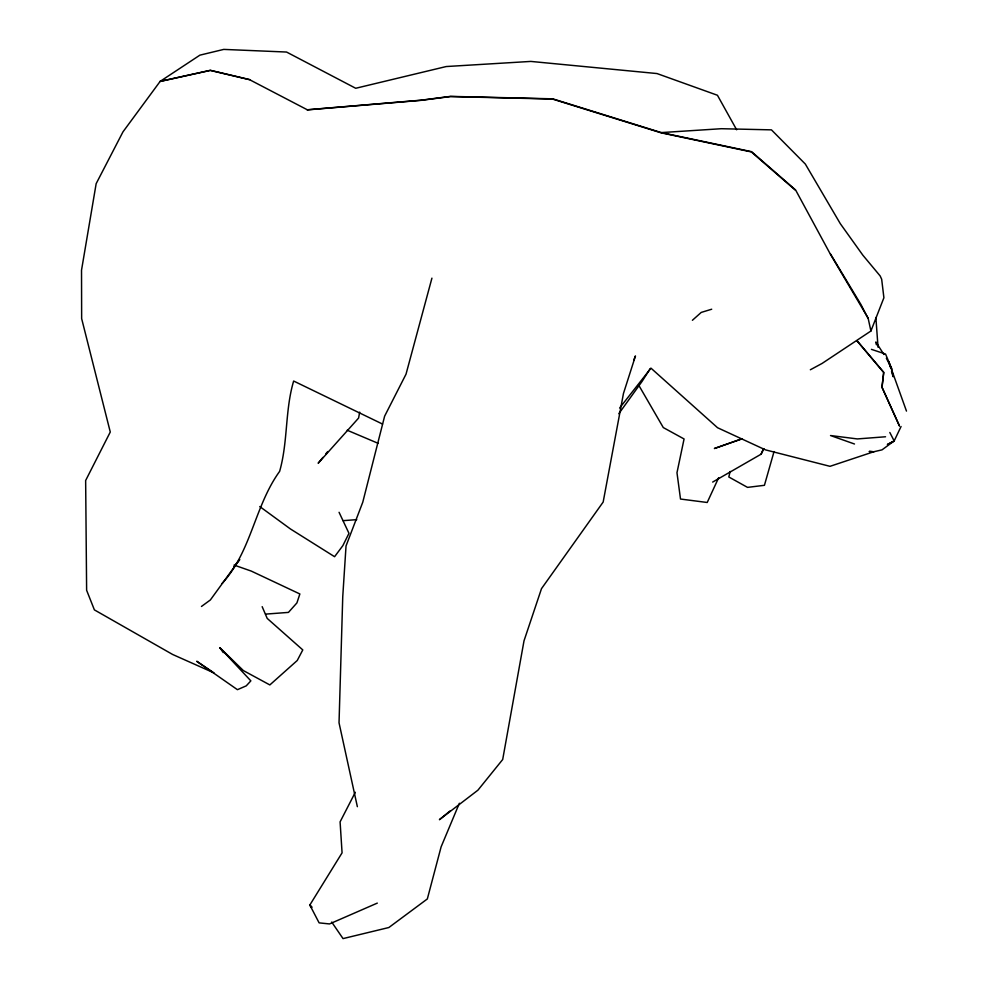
<?xml version="1.0" encoding="UTF-8"?>
<svg xmlns="http://www.w3.org/2000/svg" width="988" height="988" viewBox="0 0 988 988"><rect width="100%" height="100%" fill="white"/><g stroke="black" fill="none" stroke-linecap="round" stroke-linejoin="round"><path stroke-width="1.48" d="M359.681 412.12L358.595 418.06L318.161 463.261L322.928 457.419M730.144 471.461L728.811 476.982L747.533 487.38L764.428 485.306L774.049 451.553M431.929 278.147L406.019 374.18L384.628 416.17L362.769 502.213L346.035 545.944L342.75 596.69L339.032 722.808L357.36 806.677M810.345 369.771L822.09 363.436L870.91 331.017L883.902 297.759L881.667 279.233L880.147 275.936L862.857 255.2L840.294 223.659L805.331 164.057L771.443 129.86L721.339 128.712L661.293 132.59L552.675 98.825L450.602 96.379L421.209 100.183L307.293 109.779L249.643 79.719L210.283 70.407L160.093 81.461M459.371 803.256L441.117 846.852L427.335 898.944L388.852 927.522L343.034 938.6L331.709 922.063M633.691 360.163L635.469 355.939L623.465 393.459L603.162 502.052L541.498 588.65L524.011 640.829L502.694 759.513L477.92 790.178L439.413 819.694L449.985 810.987M712.669 482.07L761.106 454.184L763.465 448.626M718.647 477.747L707.21 502.484L680.51 499.039L676.978 472.733L684.067 438.968L663.294 427.569L638.594 384.962M619.6 408.044L650.969 368.154L717.535 427.718L765.453 449.861L830.006 466.324L873.738 451.763L882.012 449.861L894.177 440.944L901.068 426.483M761.106 454.184L763.885 448.725M355.31 792.277L340.094 821.868L342.07 852.842L309.837 905.02L319.112 922.866L329.51 923.941L377.305 903.106M650.277 368.536L642.039 381.442L618.809 413.7M736.64 129.774L717.436 95.256L657.008 73.557L530.828 61.417L446.218 66.542L355.717 88.278L286.545 52.043L223.757 49.4L199.897 55.155L160.142 81.387L122.957 131.886L96.157 183.669L81.522 270.193L81.646 318.605L110.273 432.028L85.647 480.501L86.623 590.281L94.391 609.88L172.641 654.476L214.026 672.914L196.698 661.256L237.441 689.686L246.234 685.857L250.853 680.868L219.879 647.708L223.276 652.623M222.152 583.365C251.372 551.637 254.608 505.918 279.629 471.375C288.076 441.722 284.89 410.539 293.646 381.035L382.529 424.062M325.781 453.912L327.695 451.565M233.995 566.544L239.738 559.504L210.382 599.938L201.466 606.459M692.403 320.285L701.221 312.418L711.706 309.219M894.177 440.944L887.36 444.551L894.177 440.957L889.818 432.472M741.976 438.734L714.386 448.515L742.087 438.857M160.142 81.387L210.37 70.309L249.729 79.62M307.206 109.878L421.073 100.344L450.454 96.552L552.49 99.059L661.096 132.824L751.349 151.93L795.402 190.202M885.544 436.77L857.337 438.931L830.525 435.535L854.497 444.007M265.562 614.116L288.447 612.399L296.906 602.927L299.87 593.973L251.273 571.089L234.057 565.062M343.083 520.664L356.754 519.651M869.354 451.467L873.713 451.788M869.378 451.43L873.738 451.763M661.293 132.59L751.559 151.67L795.599 189.968L830.34 254.126L868.119 318.136L870.91 331.017M871.428 349.357L885.544 354.037L891.608 368.462L893.103 376.7L891.534 371.253M347.208 430.237L378.145 443.328M259.758 506.548L290.435 528.963L334.586 556.701L342.848 545.648L348.974 533.347L339.069 512.303M312.023 907.12L309.837 905.02L311.504 907.614M219.879 647.708L243.369 670.58L269.848 684.931L297.252 660.49L302.785 649.919L267.205 618.402L262.166 606.669M857.164 340.848L883.754 372.377L882.012 387.247L899.413 425.828M857.09 340.946L883.692 372.451L881.975 387.296L899.401 425.84M886.347 358.187L891.608 368.462M883.927 354.507L875.862 341.971L876.393 344.812M830.476 253.953L860.844 304.366L868.02 318.247M906.478 411.094L888.768 361.744L890.349 367.178M878.036 347.22L875.874 317.519"/></g></svg>
